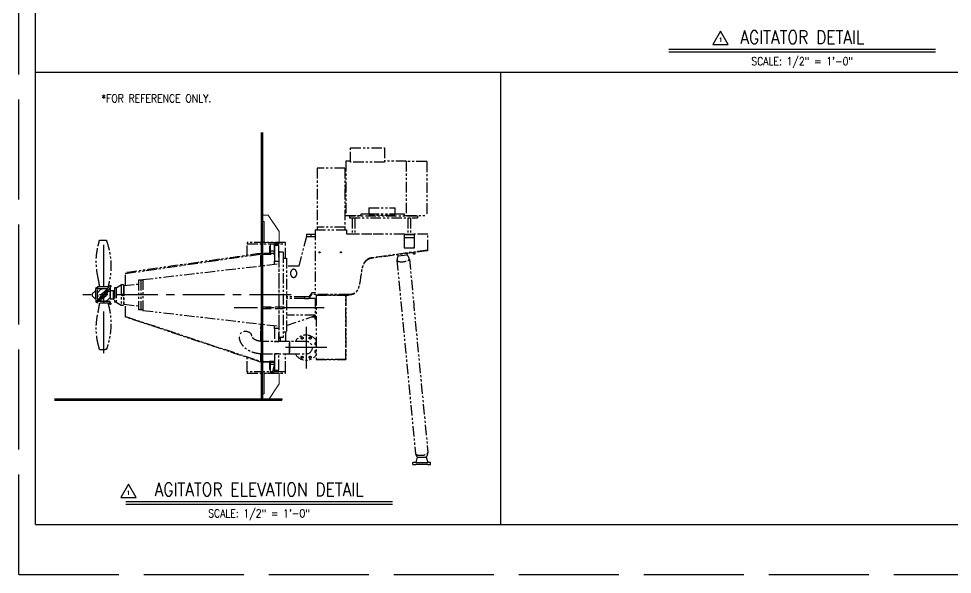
# Model space of a CAD drawing. Extents: x -36 to 1116, y 36 to 900.
# Drawn here: x -36 to 636, y 36 to 436 of the extents above; entities that cross this region are included whole.
import ezdxf
from ezdxf.enums import TextEntityAlignment as Align

# ---------------------------------------------------------------- set-up
doc = ezdxf.new("R2010")
doc.units = 0
doc.header["$LTSCALE"] = 12
doc.header["$MEASUREMENT"] = 0
for name, pattern in [('AM_ISO02W050', [7.5, 6, -1.5]), ('CENTER', [2, 1.25, -0.25, 0.25, -0.25]), ('HIDDEN', [0.375, 0.25, -0.125]), ('PHANTOM2', [1.25, 0.625, -0.125, 0.125, -0.125, 0.125, -0.125])]:
    doc.linetypes.add(name, pattern=pattern)
doc.layers.get('0').update_dxf_attribs({"linetype": 'CONTINUOUS'})
doc.layers.get('Defpoints').update_dxf_attribs({"linetype": 'CONTINUOUS'})
for name, color, linetype, lineweight in [('AM_11', 92, 'PHANTOM2', 25), ('AM_3', 6, 'HIDDEN', 25), ('AM_7', 142, 'CENTER', 25), ('Equipment-AM_0', 7, 'CONTINUOUS', 50)]:
    doc.layers.add(name, color=color, linetype=linetype, lineweight=lineweight)
for name, color, linetype in [('COVER', 3, 'CONTINUOUS'), ('DIM', 1, 'CONTINUOUS'), ('SHELL', 40, 'CONTINUOUS'), ('TEXT', 4, 'CONTINUOUS')]:
    doc.layers.add(name, color=color, linetype=linetype)
doc.styles.add('ROMANS', font='ROMANS.shx', dxfattribs={"width": 0.85, "height": 5.76})

# ---------------------------------------------------------------- blocks, each defined once
blk = doc.blocks.new('A$C03ff7026')
at = {"layer": 'AM_11', "ltscale": 0.5}
h = blk.add_hatch(dxfattribs=at)
h.set_pattern_fill('ANSI31', color=1, scale=30, angle=33, style=0)
h.set_pattern_definition([(78, (-485.1168, -589.127), (-3.668053, 0.77967), [])])
h.paths.add_polyline_path([(-3.94, -46.54), (-3.94, -46.04), (-3.98, -46.04), (-3.98, -45.94), (-3.98, -44.06), (-4.06, -43.98), (-5.43, -43.98), (-5.51, -44.06), (-5.51, -46.54)])
h.paths.add_polyline_path([(-3.94, -0.96), (-3.94, -0.47), (-5.51, -0.47), (-5.51, -2.95), (-5.43, -3.03), (-4.06, -3.03), (-3.98, -2.95), (-3.98, -1.06), (-3.98, -0.96)])
h = blk.add_hatch(dxfattribs=at)
h.set_pattern_fill('ANSI31', color=1, scale=30, angle=18, style=0)
h.set_pattern_definition([(63, (-485.1168, -589.127), (-3.341274, 1.702464), [])])
h.paths.add_polyline_path([(-57.59, -10.93), (-57.56, -11.16), (-8.9, -4.17), (-8.93, -3.94)])
h = blk.add_hatch(dxfattribs=at)
h.set_pattern_fill('ANSI31', color=1, scale=30, angle=123.0002, style=0)
h.set_pattern_definition([(168.00025, (-485.1168, -589.127), (-0.779653, -3.668057), [])])
h.paths.add_polyline_path([(-7.91, -43.07), (-7.91, -42.83), (-8.9, -42.83), (-8.9, -43.07)])
h.paths.add_polyline_path([(-4.02, -43.07), (-4.02, -42.83), (-5.94, -42.83), (-5.94, -43.07)])
h.paths.add_polyline_path([(-4.02, -4.17), (-4.02, -3.94), (-8.9, -3.94), (-8.9, -4.17)])
at = {"layer": 'AM_11', "color": 1, "ltscale": 0.5}
for p, q in [((23.39, 28.9), (23.39, 34.09)), ((23.39, 34.09), (35.63, 34.09)), ((35.63, 34.09), (35.63, 28.9)), ((21.69, 29.29), (21.69, 9.65)), ((23.39, 29.29), (21.69, 29.29)), ((35.63, 28.9), (23.39, 28.9)), ((43.43, 29.29), (35.63, 29.29)), ((43.43, 29.29), (43.43, 9.65)), ((50.79, 29.09), (43.43, 29.09)), ((50.79, 29.09), (50.79, 9.65)), ((21.38, 26.77), (11.38, 26.77)), ((11.38, 26.77), (11.38, 5.51)), ((21.38, 26.77), (21.38, 5.51)), ((21.5, 20.47), (21.38, 20.47)), ((21.5, 20.57), (21.5, 18.01)), ((21.69, 20.57), (21.5, 20.57)), ((21.5, 18.11), (21.38, 18.11)), ((21.69, 18.01), (21.5, 18.01)), ((27.2, 10.35), (29.92, 10.35)), ((27.2, 9.45), (27.2, 10.35)), ((29.92, 12.48), (29.92, 10.35)), ((29.92, 12.48), (39.45, 12.48)), ((29.92, 10.35), (39.45, 10.35)), ((39.45, 10.35), (39.45, 12.48)), ((39.45, 10.35), (42.64, 10.35)), ((42.64, 10.35), (42.64, 9.45)), ((21.69, 9.65), (27.2, 9.65)), ((47.48, 9.45), (23.07, 9.45)), ((23.07, 9.45), (23.07, 8.82)), ((23.07, 8.82), (47.48, 8.82)), ((23.98, 8.82), (23.98, 2.95)), ((24.92, 8.82), (24.92, 2.95)), ((29.92, 9.65), (29.92, 9.45)), ((39.45, 9.65), (29.92, 9.65)), ((39.45, 9.45), (39.45, 9.65)), ((42.64, 9.65), (43.43, 9.65)), ((43.43, 9.65), (50.79, 9.65)), ((44.06, 8.82), (44.06, 2.95)), ((45, 8.82), (45, 2.95)), ((47.48, 9.45), (47.48, 8.82)), ((10.67, 4.53), (22.01, 4.53)), ((10.67, 4.53), (10.67, -18.15)), ((21.38, 5.51), (11.38, 5.51)), ((11.38, 5.51), (11.38, 4.53)), ((21.38, 5.51), (21.38, 4.53)), ((22.01, 2.95), (22.01, 4.53)), ((-66.98, 0.79), (-66.92, 0.79)), ((-66.92, 0.79), (-66.67, 0.79)), ((-66.67, 0.79), (-66.14, 0.79)), ((-66.14, 0.79), (-64.52, 0.79)), ((-64.52, 0.79), (-64.5, 0.79)), ((0, 0), (-13.78, 0)), ((-13.78, 0), (-13.78, -0.47)), ((-3.94, 0), (-3.43, 0)), ((0, -0.47), (0, 0)), ((7.52, 2.17), (4.73, -8.54)), ((7.52, 2.95), (9.09, 2.95)), ((7.52, 2.95), (7.52, 2.17)), ((7.52, 2.17), (9.09, 2.17)), ((9.09, 2.95), (10.67, 2.95)), ((9.09, 2.95), (9.09, 2.17)), ((9.09, 2.17), (10.67, 2.17)), ((22.87, 2.95), (22.01, 2.95)), ((42.76, 2.95), (31.06, 2.95)), ((42.76, 2.95), (46.3, 2.95)), ((42.76, 2.72), (42.76, 2.95)), ((42.76, 1.73), (42.76, 2.72)), ((46.3, 2.72), (42.76, 2.72)), ((42.76, -2.09), (42.76, 1.73)), ((42.76, 1.73), (46.3, 1.73)), ((51.22, 2.95), (46.3, 2.95)), ((46.3, 2.95), (46.3, 2.72)), ((46.3, 2.72), (46.3, 1.73)), ((46.3, 1.73), (46.3, -2.09)), ((51.22, -2.76), (51.22, 2.95)), ((-13.78, -0.47), (0, -0.47)), ((-13.78, -4.89), (-13.78, -0.47)), ((-5.51, -1.34), (-5.63, -1.34)), ((-5.63, -2.52), (-5.63, -1.34)), ((-5.63, -3.07), (-5.63, -2.52)), ((-5.51, -2.52), (-5.63, -2.52)), ((-5.51, -3.07), (-5.63, -3.07)), ((-5.63, -3.27), (-5.63, -3.07)), ((-5.63, -3.94), (-5.63, -3.27)), ((-5.51, -3.27), (-5.63, -3.27)), ((-5.51, -0.47), (-5.51, -2.95)), ((-5.51, -2.95), (-5.43, -3.03)), ((-5.51, -2.95), (-5.51, -3.94)), ((-5.43, -3.03), (-4.06, -3.03)), ((-5.43, -3.94), (-5.43, -3.03)), ((-4.06, -3.03), (-3.98, -2.95)), ((-4.06, -3.03), (-4.06, -3.94)), ((-3.98, -2.95), (-3.98, -0.96)), ((-3.98, -0.96), (-3.94, -0.96)), ((-2.44, -1.06), (-3.98, -1.06)), ((-3.98, -1.06), (-3.98, -3.82)), ((-3.94, -0.96), (-3.94, -0.47)), ((-3.94, -1.06), (-3.94, -0.96)), ((-2.17, -0.47), (-3.74, -0.47)), ((-2.48, -5.31), (-2.48, -3.15)), ((-2.48, -3.15), (-2.44, -3.15)), ((-2.44, -3.15), (-2.44, -1.06)), ((-2.44, -3.15), (-2.44, -5.31)), ((0, -5.63), (0, -0.47)), ((51.22, -2.76), (31.06, -5.51)), ((42.76, -2.06), (46.02, -1.77)), ((46.3, -2.09), (42.76, -2.09)), ((45.08, -1.85), (45.1, -2.09)), ((46.02, -2.09), (46.02, -1.77)), ((50.91, -3), (46.5, -3.6)), ((51.22, -2.95), (50.91, -3)), ((51.22, -2.95), (51.22, -2.76)), ((-57.56, -11.16), (-8.9, -4.17)), ((-4.02, -3.94), (-8.9, -3.94)), ((-8.9, -3.94), (-8.9, -4.17)), ((-8.9, -4.17), (-4.02, -4.17)), ((-8.9, -8.43), (-8.9, -4.17)), ((-8.9, -4.17), (-8.9, -8.43)), ((-3.98, -3.82), (-4.02, -3.82)), ((-4.02, -3.82), (-4.02, -6.79)), ((-4.02, -4.17), (-4.02, -3.94)), ((-2.48, -5.31), (-2.48, -32.48)), ((-2.4, -5.31), (-2.48, -5.31)), ((-2.4, -3.54), (-2.4, -34.25)), ((-0.91, -3.54), (-2.4, -3.54)), ((-0.91, -3.54), (-0.91, -34.25)), ((-0.91, -5.63), (0.28, -5.63)), ((0.28, -5.63), (0.28, -32.17)), ((46.5, -3.6), (31.06, -5.71)), ((40.06, -6.36), (46.77, -76.05)), ((40.54, -4.91), (40.37, -4.44)), ((43.82, -4.61), (40.54, -4.91)), ((43.82, -4.61), (43.93, -3.95)), ((44.55, -5.96), (51.25, -75.64)), ((46.02, -4.21), (46.02, -3.66)), ((46.5, -4.21), (46.02, -4.21)), ((46.5, -3.6), (46.5, -4.21)), ((-51.42, -13.35), (-2.48, -7.68)), ((-4.02, -6.79), (-2.48, -6.79)), ((-4.02, -7.86), (-4.02, -6.79)), ((4.73, -8.54), (0.28, -8.54)), ((-57.56, -15.45), (-57.56, -11.16)), ((-51.42, -13.35), (-51.42, -24.45)), ((1.93, -11.61), (1.93, -10.63)), ((3.9, -10.63), (3.9, -11.61)), ((-68.41, -16.73), (-68.41, -21.06)), ((-67.66, -16.73), (-68.41, -16.73)), ((-67.66, -15.89), (-63.49, -15.89)), ((-67.66, -15.89), (-67.66, -16.59)), ((-67.66, -16.59), (-67.54, -16.59)), ((-66.25, -16.59), (-64.54, -16.59)), ((-63.25, -16.59), (-63.13, -16.59)), ((-63.13, -16.23), (-63.13, -16.59)), ((-61.56, -16.3), (-61.56, -21.5)), ((-60.99, -16.3), (-61.56, -16.3)), ((-60.99, -16.3), (-59.15, -15.24)), ((-60.99, -16.3), (-60.99, -21.5)), ((-59.15, -15.24), (-59.15, -22.56)), ((-59, -15.24), (-59.15, -15.24)), ((-58.29, -15.24), (-58.37, -15.24)), ((-58.29, -15.24), (-58.29, -22.56)), ((-58.21, -15.59), (-58.29, -15.59)), ((-58.21, -15.52), (-52.87, -14.96)), ((-58.21, -15.52), (-58.21, -22.27)), ((-52.87, -13.58), (-52.87, -24.21)), ((-52.09, -13.58), (-52.87, -13.58)), ((-52.09, -13.58), (-52.09, -24.21)), ((-51.42, -13.58), (-52.09, -13.58)), ((-52.09, -13.58), (-52.09, -24.21)), ((-69.55, -18.54), (-68.41, -17.4)), ((-69.55, -18.54), (-69.55, -19.25)), ((-69.55, -19.25), (-68.41, -20.39)), ((-61.99, -17.42), (-63.13, -17.42)), ((-61.99, -17.42), (-61.9, -17.38)), ((-61.99, -17.42), (-61.99, -20.37)), ((-61.9, -17.38), (-61.9, -20.41)), ((-61.56, -17.38), (-61.9, -17.38)), ((6.81, -19.53), (0.28, -19.53)), ((6.81, -20.16), (0.28, -20.16)), ((8.42, -19.53), (6.81, -19.53)), ((6.81, -19.53), (6.81, -20.16)), ((6.81, -20.16), (8.38, -20.16)), ((8.38, -20.16), (9.45, -18.73)), ((10.67, -20.16), (8.38, -20.16)), ((9.45, -18.15), (8.42, -19.53)), ((9.45, -18.73), (9.45, -18.15)), ((10.67, -18.15), (9.45, -18.15)), ((22.87, -18.73), (9.45, -18.73)), ((10.67, -20.16), (10.67, -26.99)), ((22.87, -18.9), (11.06, -18.9)), ((11.06, -19), (11.06, -18.9)), ((11.06, -19), (11.06, -42.15)), ((21.65, -19), (11.06, -19)), ((11.06, -19), (11.06, -42.15)), ((11.1, -19), (11.06, -19)), ((11.1, -18.9), (11.1, -18.98)), ((21.65, -18.98), (11.1, -18.98)), ((11.1, -18.98), (11.1, -19)), ((11.1, -19), (21.61, -19)), ((13.75, -18.98), (13.75, -18.9)), ((13.92, -18.9), (13.92, -18.98)), ((19, -18.9), (19, -18.98)), ((21.61, -19), (21.61, -19.07)), ((21.61, -19), (21.65, -19)), ((22.64, -19.07), (21.61, -19.07)), ((21.65, -18.98), (21.65, -18.9)), ((21.65, -18.98), (21.65, -19)), ((21.65, -18.98), (22.68, -18.98)), ((22.64, -19), (21.65, -19)), ((21.65, -19.07), (21.65, -42.15)), ((21.65, -42.15), (21.65, -19.07)), ((22.64, -19), (22.64, -19.07)), ((22.68, -18.9), (22.68, -18.98)), ((22.68, -18.9), (22.68, -18.98)), ((22.68, -18.98), (22.68, -18.98)), ((-67.92, -21.06), (-68.41, -21.06)), ((-67.66, -21.91), (-67.66, -21.45)), ((-63.13, -21.91), (-67.66, -21.91)), ((-64.54, -21.2), (-66.25, -21.2)), ((-63.13, -21.2), (-63.25, -21.2)), ((-61.99, -20.37), (-63.13, -20.37)), ((-63.13, -21.91), (-63.13, -21.2)), ((-61.99, -20.37), (-61.9, -20.41)), ((-61.56, -20.41), (-61.9, -20.41)), ((-60.99, -21.5), (-61.56, -21.5)), ((-60.99, -21.5), (-59.15, -22.56)), ((-59, -22.56), (-59.15, -22.56)), ((-58.29, -22.56), (-58.37, -22.56)), ((-58.21, -22.2), (-58.29, -22.2)), ((-58.21, -22.27), (-52.87, -22.83)), ((-57.56, -26.63), (-57.56, -22.34)), ((-57.56, -26.63), (-8.9, -42.83)), ((-52.09, -24.21), (-52.87, -24.21)), ((-51.42, -24.21), (-52.09, -24.21)), ((-51.42, -24.45), (-2.48, -30.11)), ((10.67, -26.18), (0.28, -26.18)), ((0.28, -29.88), (10.67, -26.32)), ((9.34, -26.77), (10.67, -26.77)), ((-8.9, -35.61), (-8.9, -29.37)), ((-8.9, -29.37), (-8.9, -35.61)), ((-4.02, -31), (-4.02, -29.93)), ((10.67, -27.56), (10.67, -26.99)), ((11.06, -27.56), (10.67, -27.56)), ((-2.48, -31), (-4.02, -31)), ((-4.02, -31), (-4.02, -35.61)), ((-2.48, -34.65), (-2.48, -32.48)), ((-2.4, -32.48), (-2.48, -32.48)), ((-2.44, -32.48), (-2.44, -34.65)), ((-0.91, -32.17), (0.28, -32.17)), ((0, -32.17), (0, -35.62)), ((-8.43, -35.62), (-8.43, -35.78)), ((1.42, -35.62), (-8.43, -35.62)), ((-8.43, -35.78), (-8.43, -35.62)), ((-8.43, -35.78), (-8.43, -39.97)), ((-8.43, -35.78), (-8.43, -39.97)), ((-4.02, -35.61), (-2.44, -35.61)), ((-4.02, -35.62), (-4.02, -35.61)), ((-2.44, -34.65), (-2.48, -34.65)), ((-2.44, -35.61), (-2.44, -34.65)), ((-2.44, -35.61), (-2.44, -35.62)), ((-0.91, -34.25), (-2.4, -34.25)), ((-1.77, -35.62), (-1.77, -34.25)), ((1.42, -35.78), (1.42, -35.62)), ((1.42, -35.62), (1.42, -35.78)), ((7.4, -35.62), (1.42, -35.62)), ((1.42, -35.78), (1.42, -39.97)), ((1.42, -39.97), (1.42, -35.78)), ((-66.9, -38.58), (-66.98, -38.58)), ((-66.9, -38.58), (-65.86, -38.58)), ((-65.86, -38.58), (-65.63, -38.58)), ((-65.63, -38.58), (-64.87, -38.58)), ((-64.5, -38.58), (-64.87, -38.58)), ((-8.9, -42.83), (-8.9, -40.11)), ((-8.9, -40.11), (-8.9, -42.83)), ((-8.43, -39.97), (-8.43, -40.12)), ((-8.43, -40.12), (-8.43, -39.97)), ((-8.43, -40.12), (1.42, -40.12)), ((-4.02, -40.14), (-4.02, -40.12)), ((-2.44, -40.14), (-4.02, -40.14)), ((-4.02, -40.14), (-4.02, -43.19)), ((-2.44, -40.12), (-2.44, -40.14)), ((-2.44, -45.94), (-2.44, -40.14)), ((0, -46.54), (0, -40.12)), ((1.42, -40.12), (1.42, -39.97)), ((1.42, -39.97), (1.42, -40.12)), ((1.42, -40.12), (7.4, -40.12)), ((-13.78, -46.54), (-13.78, -40.87)), ((-7.91, -42.83), (-8.9, -42.83)), ((-8.9, -42.83), (-8.9, -43.07)), ((-8.9, -43.07), (-7.91, -43.07)), ((-7.91, -43.07), (-7.91, -42.83)), ((-4.02, -42.83), (-5.94, -42.83)), ((-5.94, -42.83), (-5.94, -43.07)), ((-5.94, -43.07), (-4.02, -43.07)), ((-5.63, -43.66), (-5.63, -43.07)), ((-5.51, -43.66), (-5.63, -43.66)), ((-5.63, -44.07), (-5.63, -43.66)), ((-5.51, -43.07), (-5.51, -44.06)), ((-5.43, -43.98), (-5.43, -43.07)), ((-4.06, -43.07), (-4.06, -43.98)), ((-4.02, -43.07), (-4.02, -42.83)), ((-4.02, -43.19), (-3.98, -43.19)), ((-3.98, -43.19), (-3.98, -45.94)), ((21.65, -42.15), (11.06, -42.15)), ((11.06, -42.15), (21.65, -42.15)), ((0, -46.54), (-13.78, -46.54)), ((-13.78, -46.54), (-13.78, -47.01)), ((-13.78, -47.01), (0, -47.01)), ((-5.2, -47.01), (-5.71, -47.01)), ((-5.51, -44.07), (-5.63, -44.07)), ((-5.63, -44.39), (-5.63, -44.07)), ((-5.51, -44.39), (-5.63, -44.39)), ((-5.63, -44.6), (-5.63, -44.39)), ((-5.51, -44.6), (-5.63, -44.6)), ((-5.63, -45.76), (-5.63, -44.6)), ((-5.51, -45.76), (-5.63, -45.76)), ((-5.43, -43.98), (-5.51, -44.06)), ((-5.51, -44.06), (-5.51, -46.54)), ((-5.51, -46.54), (-3.94, -46.54)), ((-4.06, -43.98), (-5.43, -43.98)), ((-3.98, -44.06), (-4.06, -43.98)), ((-3.98, -46.04), (-3.98, -44.06)), ((-3.98, -45.94), (-2.44, -45.94)), ((-3.94, -46.04), (-3.98, -46.04)), ((-3.94, -46.04), (-3.94, -45.94)), ((-3.94, -46.54), (-3.94, -46.04)), ((0, -47.01), (0, -46.54)), ((47.36, -77.25), (46.85, -79.26)), ((47.36, -77.25), (50.66, -77.25)), ((50.66, -77.25), (51.18, -79.26)), ((46.83, -79.26), (45.86, -79.26)), ((45.86, -79.89), (45.86, -79.26)), ((45.86, -79.89), (46.83, -79.89)), ((46.83, -79.26), (48.35, -79.26)), ((48.35, -79.89), (46.83, -79.89)), ((48.35, -79.26), (49.67, -79.26)), ((49.67, -79.89), (48.35, -79.89)), ((49.67, -79.26), (51.19, -79.26)), ((51.19, -79.89), (49.67, -79.89)), ((52.16, -79.26), (51.19, -79.26)), ((51.19, -79.89), (52.16, -79.89)), ((52.16, -79.89), (52.16, -79.26))]:
    blk.add_line(p, q, dxfattribs=at)
for centre, radius in [((-58.68, -18.9), 0.197), ((5.96, -34.4), 0.374), ((8.84, -34.4), 0.374), ((5.96, -41.35), 0.374), ((8.84, -41.35), 0.374)]:
    blk.add_circle(centre, radius, dxfattribs=at)
for centre, radius, start, end in [((42.31, -6.16), 2.17, 144.7171, 185.1998), ((42.31, -6.16), 2.17, 5.1998, 45.6829), ((2.91, -10.63), 0.984, 0, 180), ((2.91, -11.61), 0.984, 180, 0), ((-65.39, -18.9), 3.15, 133.0298, 135.9311), ((-65.39, -18.9), 2.26, 62.0119, 217.9902), ((-65.39, -18.9), 3.15, 44.0689, 46.9702), ((-66.79, -20.29), 0.197, 124.25, 225.876), ((-70.39, -15.01), 6.2, 304.25, 316.8856), ((-70.39, -15.01), 6.59, 304.25, 310.0503), ((-65.39, -18.9), 2.26, 235.9377, 44.2566), ((-70.39, -15.01), 6.59, 310.0503, 332.75), ((-70.39, -15.01), 6.2, 316.8856, 320.1144), ((-70.39, -15.01), 6.2, 320.1144, 332.75), ((-64.7, -17.94), 0.197, 332.75, 152.75), ((-66.79, -20.29), 0.197, 225.876, 304.25), ((-65.39, -18.9), 3.15, 313.0298, 315.9311), ((7.4, -37.87), 4.51, 35.6859, 150.0578), ((7.4, -37.87), 2.25, 270, 90), ((7.4, -37.87), 2.25, 270, 90), ((7.4, -37.87), 2.25, 270, 90), ((10.88, -36.44), 0.374, 59.8641, 300.1359), ((7.4, -37.87), 4.51, 209.9422, 324.3141), ((10.88, -39.31), 0.374, 59.8641, 300.1359), ((49.01, -75.85), 2.17, 191.0979, 220.4829), ((49.01, -75.85), 2.17, 319.5171, 359.3017)]:
    blk.add_arc(centre, radius, start, end, dxfattribs=at)
for centre in [(12.24, -3.55), (19.92, -3.55)]:
    blk.add_ellipse(centre, major_axis=(0.177, 0), ratio=0.91212, dxfattribs=at)
for centre, major_axis, ratio, start_param, end_param in [((12.24, -3.75), (-0.177, 0), 0.91212, 3.784124, 5.640654), ((19.92, -3.75), (-0.177, 0), 0.91212, 3.784124, 5.640654), ((42.31, -6.16), (2.24, 0.2), 0.34202, 2.848258, 6.57652), ((-14.41, -33.64), (-2.25, 0), 0.707107, 3.141593, 6.283185), ((49.01, -75.85), (2.24, 0.2), 0.34202, 3.141593, 6.283185)]:
    blk.add_ellipse(centre, major_axis=major_axis, ratio=ratio, start_param=start_param, end_param=end_param, dxfattribs=at)
for points in [[(-67.28, -0.53), (-67.17, -0.1), (-67.08, 0.34), (-66.98, 0.79)], [(25.71, 2.95), (24.88, 2.95), (23.98, 2.95), (22.87, 2.95)], [(31.06, 2.95), (28.8, 2.95), (27.4, 2.95), (25.71, 2.95)], [(31.06, -5.51), (24.61, -6.4), (29.4, -18.73), (22.87, -18.73)], [(31.06, -5.71), (24.62, -6.59), (29.39, -18.9), (22.87, -18.9)], [(-67.92, -16.73), (-67.97, -16.68), (-68.02, -16.63), (-68.06, -16.58)], [(-67.11, -20.3), (-67.05, -20.25), (-66.98, -20.2), (-66.91, -20.14)], [(-64.93, -19.54), (-65.27, -19.78), (-65.59, -20.01), (-65.89, -20.22)], [(-65.86, -18.26), (-65.79, -18.21), (-65.72, -18.16), (-65.65, -18.11)], [(-66.98, -38.58), (-67.08, -38.14), (-67.17, -37.69), (-67.28, -37.26)]]:
    blk.add_open_spline(points, degree=3, dxfattribs=at)
for points, knots in [([(-64.5, 0.79), (-64.23, 0.01), (-63.98, -0.8), (-63.56, -2.43), (-63.38, -3.24), (-63.11, -4.84), (-63.01, -5.62), (-62.89, -7.13), (-62.86, -7.87), (-62.87, -9.33), (-62.9, -10.05), (-63.02, -11.46), (-63.11, -12.16), (-63.33, -13.56), (-63.48, -14.25), (-63.72, -15.25), (-63.8, -15.57), (-63.89, -15.89)], [0, 0, 0, 0, 6.979555, 6.979555, 13.589523, 13.589523, 19.605925, 19.605925, 25.238521, 25.238521, 30.698867, 30.698867, 36.177533, 36.177533, 41.846552, 41.846552, 44.568185, 44.568185, 44.568185, 44.568185]), ([(-67.35, -13.25), (-67.58, -12.27), (-67.76, -11.29), (-68.03, -9.3), (-68.11, -8.3), (-68.16, -6.37), (-68.12, -5.43), (-67.95, -3.73), (-67.83, -2.95), (-67.61, -1.91), (-67.55, -1.63), (-67.42, -1.07), (-67.34, -0.79), (-67.28, -0.53)], [0, 0, 0, 0, 7.653732, 7.653732, 15.300348, 15.300348, 22.393792, 22.393792, 28.40915, 28.40915, 30.624819, 30.624819, 32.850872, 32.850872, 32.850872, 32.850872]), ([(-8.93, -3.94), (-16.46, -5.02), (-23.99, -6.1), (-40.21, -8.43), (-48.9, -9.68), (-57.59, -10.93)], [-124.905318, -124.905318, -124.905318, -124.905318, -66.955868, -66.955868, -0.037297, -0.037297, -0.037297, -0.037297]), ([(-8.9, -4.17), (-8.9, -4.13), (-8.91, -4.1), (-8.92, -4.02), (-8.93, -3.98), (-8.93, -3.94)], [-0.6, -0.6, -0.6, -0.6, -0.3, -0.3, 0, 0, 0, 0]), ([(-66.89, -15.89), (-67.01, -15.25), (-67.11, -14.61), (-67.24, -13.84), (-67.26, -13.72), (-67.3, -13.49), (-67.32, -13.4), (-67.34, -13.28), (-67.35, -13.27), (-67.35, -13.24), (-67.35, -13.23), (-67.36, -13.22), (-67.36, -13.22), (-67.36, -13.22), (-67.36, -13.22), (-67.36, -13.21)], [0, 0, 0, 0, 5.000867, 5.000867, 6.021701, 6.021701, 6.787566, 6.787566, 6.931145, 6.931145, 6.993671, 6.993671, 7.02494, 7.02494, 7.030177, 7.030177, 7.030177, 7.030177]), ([(-57.6, -15.46), (-57.6, -14.79), (-57.6, -14.17), (-57.6, -13.62), (-57.6, -12.92), (-57.6, -12.33), (-57.6, -11.88), (-57.59, -11.44), (-57.59, -11.14), (-57.59, -11.01), (-57.59, -10.95), (-57.59, -10.93), (-57.59, -10.93)], [3.587971, 3.587971, 3.587971, 3.587971, 3.864937, 3.864937, 3.864937, 4.218341, 4.218341, 4.218341, 4.571649, 4.571649, 4.571649, 4.712389, 4.712389, 4.712389, 4.712389]), ([(-57.59, -10.93), (-57.59, -10.97), (-57.58, -11.01), (-57.57, -11.08), (-57.56, -11.12), (-57.56, -11.16)], [-0.6, -0.6, -0.6, -0.6, -0.3, -0.3, 0, 0, 0, 0]), ([(-68.06, -16.58), (-68.07, -16.57), (-68.08, -16.56), (-68.09, -16.54), (-68.1, -16.53), (-68.11, -16.51), (-68.12, -16.51), (-68.12, -16.49), (-68.12, -16.49), (-68.13, -16.48), (-68.13, -16.47), (-68.13, -16.47), (-68.13, -16.47), (-68.13, -16.46), (-68.13, -16.46), (-68.13, -16.45), (-68.13, -16.45), (-68.14, -16.45), (-68.14, -16.45), (-68.14, -16.44), (-68.14, -16.43), (-68.14, -16.42), (-68.14, -16.41), (-68.14, -16.38), (-68.14, -16.36), (-68.13, -16.32), (-68.13, -16.3), (-68.11, -16.27), (-68.09, -16.24), (-68.06, -16.22), (-68.06, -16.21), (-68.04, -16.21), (-68.04, -16.21), (-68.04, -16.2), (-68.04, -16.2), (-68.03, -16.2), (-68.03, -16.2), (-68.02, -16.2), (-68.02, -16.2), (-68.02, -16.2), (-68.01, -16.2), (-68, -16.19), (-68, -16.19), (-67.98, -16.19), (-67.97, -16.19), (-67.95, -16.19), (-67.94, -16.2), (-67.92, -16.2), (-67.9, -16.21), (-67.84, -16.24), (-67.79, -16.27), (-67.7, -16.32), (-67.68, -16.33), (-67.66, -16.35)], [0, 0, 0, 0, 0.737578, 0.737578, 1.29119, 1.29119, 1.485795, 1.485795, 1.579648, 1.579648, 1.616724, 1.616724, 1.635225, 1.635225, 1.653768, 1.653768, 1.672344, 1.672344, 1.690911, 1.690911, 1.728403, 1.728403, 1.803313, 1.803313, 2.103496, 2.103496, 2.41165, 2.41165, 2.804965, 2.804965, 2.891471, 2.891471, 2.90998, 2.90998, 2.928549, 2.928549, 2.947177, 2.947177, 2.965788, 2.965788, 3.003386, 3.003386, 3.078225, 3.078225, 3.377259, 3.377259, 3.750925, 3.750925, 4.871392, 4.871392, 8.233437, 8.233437, 9.167797, 9.167797, 9.167797, 9.167797]), ([(-67.66, -20.79), (-67.66, -20.79), (-67.66, -20.79), (-67.66, -20.73), (-67.66, -20.66), (-67.66, -20.5), (-67.66, -20.42), (-67.66, -20.28), (-67.66, -20.22), (-67.66, -20.09), (-67.66, -20.02), (-67.66, -19.88), (-67.66, -19.79), (-67.66, -19.62), (-67.66, -19.53), (-67.66, -19.25), (-67.66, -19.07), (-67.66, -18.73), (-67.66, -18.54), (-67.66, -18.27), (-67.66, -18.18), (-67.66, -18), (-67.66, -17.92), (-67.66, -17.77), (-67.66, -17.71), (-67.66, -17.58), (-67.66, -17.51), (-67.66, -17.37), (-67.66, -17.29), (-67.66, -17.14), (-67.66, -17.07), (-67.66, -16.96), (-67.66, -16.91), (-67.66, -16.84), (-67.66, -16.8), (-67.66, -16.76), (-67.66, -16.74), (-67.66, -16.71), (-67.66, -16.71), (-67.66, -16.71)], [9.391275, 9.391275, 9.391275, 9.391275, 9.392266, 9.392266, 10.10656, 10.10656, 10.820854, 10.820854, 11.328191, 11.328191, 11.835529, 11.835529, 12.481203, 12.481203, 13.126878, 13.126878, 14.418226, 14.418226, 15.709575, 15.709575, 16.355249, 16.355249, 17.000924, 17.000924, 17.508261, 17.508261, 18.015599, 18.015599, 18.729893, 18.729893, 19.444187, 19.444187, 20.013643, 20.013643, 20.5831, 20.5831, 21.105219, 21.105219, 21.627339, 21.627339, 21.627339, 21.627339]), ([(-67.54, -16.59), (-67.54, -16.59), (-67.53, -16.59), (-67.51, -16.59), (-67.5, -16.59), (-67.45, -16.59), (-67.42, -16.59), (-67.34, -16.59), (-67.3, -16.59), (-67.19, -16.59), (-67.12, -16.59), (-66.97, -16.59), (-66.89, -16.59), (-66.76, -16.59), (-66.69, -16.59), (-66.56, -16.59), (-66.5, -16.59), (-66.38, -16.59), (-66.31, -16.59), (-66.25, -16.59)], [7.257883, 7.257883, 7.257883, 7.257883, 7.587654, 7.587654, 8.097374, 8.097374, 8.654405, 8.654405, 9.211436, 9.211436, 9.912587, 9.912587, 10.613739, 10.613739, 11.113158, 11.113158, 11.612577, 11.612577, 12.103284, 12.103284, 12.103284, 12.103284]), ([(-65.65, -18.11), (-65.63, -18.1), (-65.61, -18.08), (-65.54, -18.03), (-65.48, -17.98), (-65.25, -17.8), (-65.08, -17.64), (-64.54, -17.13), (-64.17, -16.74), (-63.83, -16.33), (-63.77, -16.26), (-63.71, -16.19)], [0, 0, 0, 0, 0.449507, 0.449507, 1.797254, 1.797254, 5.841303, 5.841303, 14.80828, 14.80828, 17.264303, 17.264303, 17.264303, 17.264303]), ([(-64.86, -17.82), (-64.59, -17.43), (-64.34, -17.07), (-63.91, -16.47), (-63.74, -16.22), (-63.47, -15.85), (-63.37, -15.72), (-63.26, -15.59), (-63.24, -15.57), (-63.2, -15.53), (-63.19, -15.52), (-63.16, -15.51), (-63.15, -15.5), (-63.11, -15.49), (-63.08, -15.48), (-63.04, -15.48), (-63.02, -15.49), (-62.97, -15.5), (-62.94, -15.52), (-62.9, -15.57), (-62.88, -15.59), (-62.87, -15.64), (-62.87, -15.66), (-62.86, -15.7), (-62.87, -15.71), (-62.87, -15.74), (-62.88, -15.75), (-62.89, -15.8), (-62.91, -15.83), (-62.97, -15.96), (-63.05, -16.09), (-63.15, -16.27)], [0, 0, 0, 0, 6.995978, 6.995978, 13.62516, 13.62516, 19.677384, 19.677384, 22.584203, 22.584203, 23.212089, 23.212089, 23.684226, 23.684226, 24.084161, 24.084161, 24.272384, 24.272384, 24.626608, 24.626608, 24.980767, 24.980767, 25.333398, 25.333398, 25.749267, 25.749267, 26.59786, 26.59786, 29.139566, 29.139566, 34.936509, 34.936509, 34.936509, 34.936509]), ([(-64.54, -16.59), (-64.47, -16.59), (-64.41, -16.59), (-64.29, -16.59), (-64.22, -16.59), (-64.12, -16.59), (-64.09, -16.59), (-64.06, -16.59)], [16.208453, 16.208453, 16.208453, 16.208453, 16.69916, 16.69916, 17.198579, 17.198579, 17.46275, 17.46275, 17.46275, 17.46275]), ([(-63.15, -16.27), (-63.24, -16.41), (-63.38, -16.65), (-63.68, -17.15), (-63.81, -17.38), (-64.01, -17.75), (-64.08, -17.9), (-64.14, -18.03)], [0, 0, 0, 0, 4.730935, 4.730935, 8.359402, 8.359402, 10.638255, 10.638255, 10.638255, 10.638255]), ([(-63.35, -16.59), (-63.33, -16.59), (-63.32, -16.59), (-63.29, -16.59), (-63.27, -16.59), (-63.25, -16.59), (-63.25, -16.59), (-63.25, -16.59)], [19.985527, 19.985527, 19.985527, 19.985527, 20.214362, 20.214362, 20.724082, 20.724082, 21.053853, 21.053853, 21.053853, 21.053853]), ([(-63.13, -16.71), (-63.13, -16.71), (-63.13, -16.71), (-63.13, -16.74), (-63.13, -16.76), (-63.13, -16.8), (-63.13, -16.84), (-63.13, -16.91), (-63.13, -16.96), (-63.13, -17.07), (-63.13, -17.14), (-63.13, -17.29), (-63.13, -17.37), (-63.13, -17.51), (-63.13, -17.58), (-63.13, -17.71), (-63.13, -17.77), (-63.13, -17.92), (-63.13, -18), (-63.13, -18.18), (-63.13, -18.27), (-63.13, -18.54), (-63.13, -18.73), (-63.13, -19.07), (-63.13, -19.25), (-63.13, -19.53), (-63.13, -19.62), (-63.13, -19.79), (-63.13, -19.88), (-63.13, -20.02), (-63.13, -20.09), (-63.13, -20.22), (-63.13, -20.28), (-63.13, -20.42), (-63.13, -20.5), (-63.13, -20.66), (-63.13, -20.73), (-63.13, -20.83), (-63.13, -20.88), (-63.13, -20.96), (-63.13, -20.99), (-63.13, -21.04), (-63.13, -21.06), (-63.13, -21.08), (-63.13, -21.09), (-63.13, -21.09)], [7.209113, 7.209113, 7.209113, 7.209113, 7.731233, 7.731233, 8.253353, 8.253353, 8.822809, 8.822809, 9.392266, 9.392266, 10.10656, 10.10656, 10.820854, 10.820854, 11.328191, 11.328191, 11.835529, 11.835529, 12.481203, 12.481203, 13.126878, 13.126878, 14.418226, 14.418226, 15.709575, 15.709575, 16.355249, 16.355249, 17.000924, 17.000924, 17.508261, 17.508261, 18.015599, 18.015599, 18.729893, 18.729893, 19.444187, 19.444187, 20.013643, 20.013643, 20.5831, 20.5831, 21.105219, 21.105219, 21.627339, 21.627339, 21.627339, 21.627339]), ([(-58.37, -15.24), (-58.37, -15.24), (-58.37, -15.24), (-58.41, -15.24), (-58.43, -15.24), (-58.49, -15.24), (-58.52, -15.25), (-58.6, -15.25), (-58.64, -15.25), (-58.72, -15.25), (-58.76, -15.25), (-58.84, -15.25), (-58.88, -15.24), (-58.93, -15.24), (-58.96, -15.24), (-58.99, -15.24), (-59, -15.24), (-59, -15.24)], [1.206037, 1.206037, 1.206037, 1.206037, 1.507546, 1.507546, 1.809055, 1.809055, 2.110565, 2.110565, 2.412074, 2.412074, 2.713584, 2.713584, 3.015093, 3.015093, 3.316602, 3.316602, 3.618111, 3.618111, 3.618111, 3.618111]), ([(-67.5, -20.63), (-67.4, -20.53), (-67.17, -20.29), (-66.85, -19.92), (-66.74, -19.78), (-66.56, -19.53), (-66.5, -19.43), (-66.46, -19.37), (-66.46, -19.36), (-66.46, -19.35)], [0, 0, 0, 0, 10.042656, 10.042656, 16.647032, 16.647032, 25.331588, 25.331588, 26.745122, 26.745122, 26.745122, 26.745122]), ([(-66.46, -19.35), (-66.39, -19.2), (-66.33, -19.05), (-66.27, -18.93), (-66.19, -18.75), (-66.13, -18.62), (-66.11, -18.58)], [0.5349784, 0.5349784, 0.5349784, 0.5349784, 0.7267187, 0.7267187, 0.7267187, 1, 1, 1, 1]), ([(-66.11, -18.58), (-66.08, -18.5), (-66.04, -18.43), (-65.98, -18.37), (-65.94, -18.33), (-65.9, -18.29), (-65.86, -18.26)], [0, 0, 0, 0, 0.5061072, 0.5061072, 0.5061072, 0.8602727, 0.8602727, 0.8602727, 0.8602727]), ([(-64.67, -19.22), (-64.71, -19.29), (-64.75, -19.36), (-64.81, -19.42), (-64.84, -19.46), (-64.89, -19.5), (-64.93, -19.54)], [0, 0, 0, 0, 0.5061072, 0.5061072, 0.5061072, 0.8672445, 0.8672445, 0.8672445, 0.8672445]), ([(-63.85, -17.11), (-63.85, -17.11), (-63.86, -17.12), (-63.9, -17.17), (-63.95, -17.24), (-64.08, -17.43), (-64.18, -17.58), (-64.43, -17.94), (-64.59, -18.19), (-64.78, -18.49), (-64.81, -18.53), (-64.84, -18.58)], [14.726358, 14.726358, 14.726358, 14.726358, 15.953512, 15.953512, 18.610397, 18.610397, 22.145019, 22.145019, 26.877729, 26.877729, 27.74245, 27.74245, 27.74245, 27.74245]), ([(-64.14, -18.03), (-64.17, -18.1), (-64.21, -18.17), (-64.24, -18.24), (-64.29, -18.35), (-64.34, -18.46), (-64.38, -18.57), (-64.46, -18.73), (-64.52, -18.88), (-64.57, -18.99), (-64.62, -19.11), (-64.66, -19.19), (-64.67, -19.22)], [0.3542157, 0.3542157, 0.3542157, 0.3542157, 0.446679, 0.446679, 0.446679, 0.5884091, 0.5884091, 0.5884091, 0.7967182, 0.7967182, 0.7967182, 1, 1, 1, 1]), ([(-59, -18.9), (-59, -18.86), (-58.99, -18.82), (-58.96, -18.74), (-58.93, -18.7), (-58.88, -18.65), (-58.84, -18.62), (-58.76, -18.59), (-58.72, -18.58), (-58.68, -18.58), (-58.64, -18.58), (-58.6, -18.59), (-58.52, -18.62), (-58.49, -18.65), (-58.43, -18.7), (-58.41, -18.74), (-58.37, -18.82), (-58.37, -18.86), (-58.37, -18.9)], [3.618111, 3.618111, 3.618111, 3.618111, 3.91962, 3.91962, 4.221129, 4.221129, 4.522639, 4.522639, 4.824148, 4.824148, 4.824148, 5.125658, 5.125658, 5.427168, 5.427168, 5.728677, 5.728677, 6.030186, 6.030186, 6.030186, 6.030186]), ([(-58.37, -18.9), (-58.37, -18.94), (-58.37, -18.98), (-58.41, -19.06), (-58.43, -19.09), (-58.49, -19.15), (-58.52, -19.17), (-58.6, -19.2), (-58.64, -19.21), (-58.72, -19.21), (-58.76, -19.2), (-58.84, -19.17), (-58.88, -19.15), (-58.93, -19.09), (-58.96, -19.06), (-58.99, -18.98), (-59, -18.94), (-59, -18.9)], [1.206037, 1.206037, 1.206037, 1.206037, 1.507546, 1.507546, 1.809055, 1.809055, 2.110565, 2.110565, 2.412074, 2.412074, 2.713584, 2.713584, 3.015093, 3.015093, 3.316602, 3.316602, 3.618111, 3.618111, 3.618111, 3.618111]), ([(-58.81, -18.9), (-58.81, -18.88), (-58.81, -18.86), (-58.8, -18.83), (-58.79, -18.82), (-58.76, -18.79), (-58.75, -18.78), (-58.72, -18.77), (-58.7, -18.77), (-58.66, -18.77), (-58.65, -18.77), (-58.61, -18.78), (-58.6, -18.79), (-58.58, -18.82), (-58.57, -18.83), (-58.55, -18.86), (-58.55, -18.88), (-58.55, -18.9)], [0.500823, 0.500823, 0.500823, 0.500823, 0.626029, 0.626029, 0.751235, 0.751235, 0.876441, 0.876441, 1.001647, 1.001647, 1.126853, 1.126853, 1.252058, 1.252058, 1.377264, 1.377264, 1.50247, 1.50247, 1.50247, 1.50247]), ([(-58.55, -18.9), (-58.55, -18.91), (-58.55, -18.93), (-58.57, -18.96), (-58.58, -18.98), (-58.6, -19), (-58.61, -19.01), (-58.65, -19.03), (-58.66, -19.03), (-58.68, -19.03), (-58.7, -19.03), (-58.72, -19.03), (-58.75, -19.01), (-58.76, -19), (-58.79, -18.98), (-58.8, -18.96), (-58.81, -18.93), (-58.81, -18.91), (-58.81, -18.9)], [1.50247, 1.50247, 1.50247, 1.50247, 1.627676, 1.627676, 1.752882, 1.752882, 1.878088, 1.878088, 2.003293, 2.003293, 2.003293, 2.128499, 2.128499, 2.253705, 2.253705, 2.378911, 2.378911, 2.504117, 2.504117, 2.504117, 2.504117]), ([(-65.89, -20.22), (-66.25, -20.48), (-66.58, -20.71), (-67.12, -21.09), (-67.34, -21.25), (-67.68, -21.46), (-67.79, -21.53), (-67.89, -21.58), (-67.91, -21.59), (-67.94, -21.6), (-67.95, -21.61), (-67.99, -21.6), (-68, -21.6), (-68.01, -21.6), (-68.01, -21.6), (-68.01, -21.6), (-68.02, -21.6), (-68.02, -21.6), (-68.02, -21.6), (-68.03, -21.59), (-68.03, -21.59), (-68.04, -21.59), (-68.04, -21.59), (-68.05, -21.59), (-68.05, -21.58), (-68.07, -21.57), (-68.08, -21.56), (-68.1, -21.54), (-68.11, -21.52), (-68.13, -21.48), (-68.13, -21.47), (-68.14, -21.44), (-68.14, -21.43), (-68.14, -21.4), (-68.14, -21.39), (-68.14, -21.38), (-68.14, -21.37), (-68.14, -21.37), (-68.14, -21.36), (-68.14, -21.35), (-68.14, -21.35), (-68.14, -21.35), (-68.13, -21.34), (-68.13, -21.34), (-68.13, -21.33), (-68.13, -21.33), (-68.13, -21.32), (-68.13, -21.31), (-68.12, -21.31), (-68.11, -21.29), (-68.11, -21.28), (-68.1, -21.26), (-68.09, -21.25), (-68.08, -21.23), (-68.07, -21.23), (-68.06, -21.22)], [0, 0, 0, 0, 6.62983, 6.62983, 12.890647, 12.890647, 18.667669, 18.667669, 20.086662, 20.086662, 20.807368, 20.807368, 20.892723, 20.892723, 20.934309, 20.934309, 20.95508, 20.95508, 20.975949, 20.975949, 20.996899, 20.996899, 21.017788, 21.017788, 21.059879, 21.059879, 21.230528, 21.230528, 21.563369, 21.563369, 21.831802, 21.831802, 22.027969, 22.027969, 22.143449, 22.143449, 22.184916, 22.184916, 22.226672, 22.226672, 22.247483, 22.247483, 22.268352, 22.268352, 22.289205, 22.289205, 22.331328, 22.331328, 22.415249, 22.415249, 22.750702, 22.750702, 23.165218, 23.165218, 23.92621, 23.92621, 23.92621, 23.92621]), ([(-68.06, -21.22), (-67.96, -21.1), (-67.84, -20.97), (-67.69, -20.82), (-67.66, -20.79), (-67.61, -20.75), (-67.61, -20.74), (-67.6, -20.73), (-67.6, -20.73), (-67.59, -20.72), (-67.59, -20.72), (-67.58, -20.72), (-67.58, -20.71), (-67.58, -20.71), (-67.58, -20.71), (-67.57, -20.7), (-67.57, -20.7), (-67.56, -20.7), (-67.56, -20.69), (-67.55, -20.68), (-67.55, -20.68), (-67.54, -20.67), (-67.54, -20.67), (-67.52, -20.66), (-67.52, -20.65), (-67.51, -20.64), (-67.5, -20.63), (-67.5, -20.63)], [0, 0, 0, 0, 2.754026, 2.754026, 3.365867, 3.365867, 3.440775, 3.440775, 3.475243, 3.475243, 3.509883, 3.509883, 3.527141, 3.527141, 3.544423, 3.544423, 3.579562, 3.579562, 3.614272, 3.614272, 3.755656, 3.755656, 3.893403, 3.893403, 4.306667, 4.306667, 4.926361, 4.926361, 4.926361, 4.926361]), ([(-66.38, -20.25), (-66.63, -20.43), (-66.86, -20.63), (-67.18, -20.89), (-67.29, -20.98), (-67.39, -21.06), (-67.41, -21.08), (-67.41, -21.08)], [0, 0, 0, 0, 5.002777, 5.002777, 8.171649, 8.171649, 9.875996, 9.875996, 9.875996, 9.875996]), ([(-67.36, -24.59), (-67.36, -24.59), (-67.36, -24.59), (-67.36, -24.59), (-67.36, -24.59), (-67.36, -24.59), (-67.36, -24.59), (-67.36, -24.58), (-67.36, -24.58), (-67.36, -24.57), (-67.36, -24.57), (-67.35, -24.54), (-67.35, -24.53), (-67.33, -24.46), (-67.32, -24.4), (-67.28, -24.18), (-67.25, -24.02), (-67.14, -23.35), (-67.06, -22.85), (-66.95, -22.2), (-66.92, -22.06), (-66.89, -21.91)], [0.111584, 0.111584, 0.111584, 0.111584, 0.113506, 0.113506, 0.117855, 0.117855, 0.135517, 0.135517, 0.152664, 0.152664, 0.204132, 0.204132, 0.349883, 0.349883, 0.786887, 0.786887, 2.097613, 2.097613, 6.029206, 6.029206, 7.178564, 7.178564, 7.178564, 7.178564]), ([(-66.25, -21.2), (-66.31, -21.2), (-66.38, -21.2), (-66.5, -21.2), (-66.56, -21.2), (-66.69, -21.2), (-66.76, -21.2), (-66.89, -21.2), (-66.97, -21.2), (-67.12, -21.2), (-67.19, -21.2), (-67.26, -21.2), (-67.27, -21.2), (-67.28, -21.2)], [16.208453, 16.208453, 16.208453, 16.208453, 16.69916, 16.69916, 17.198579, 17.198579, 17.697998, 17.697998, 18.399149, 18.399149, 19.100301, 19.100301, 19.213971, 19.213971, 19.213971, 19.213971]), ([(-63.25, -21.2), (-63.25, -21.2), (-63.25, -21.2), (-63.27, -21.2), (-63.29, -21.2), (-63.34, -21.2), (-63.37, -21.2), (-63.45, -21.2), (-63.49, -21.2), (-63.59, -21.2), (-63.66, -21.2), (-63.81, -21.2), (-63.9, -21.2), (-64.03, -21.2), (-64.09, -21.2), (-64.22, -21.2), (-64.29, -21.2), (-64.41, -21.2), (-64.47, -21.2), (-64.54, -21.2)], [7.257883, 7.257883, 7.257883, 7.257883, 7.587654, 7.587654, 8.097374, 8.097374, 8.654405, 8.654405, 9.211436, 9.211436, 9.912587, 9.912587, 10.613739, 10.613739, 11.113158, 11.113158, 11.612577, 11.612577, 12.103284, 12.103284, 12.103284, 12.103284]), ([(-63.89, -21.91), (-63.68, -22.66), (-63.5, -23.44), (-63.2, -25.01), (-63.08, -25.8), (-62.92, -27.33), (-62.88, -28.09), (-62.86, -29.56), (-62.87, -30.29), (-62.97, -31.72), (-63.04, -32.43), (-63.25, -33.83), (-63.38, -34.53), (-63.69, -35.93), (-63.88, -36.63), (-64.22, -37.74), (-64.36, -38.17), (-64.5, -38.58)], [0, 0, 0, 0, 6.500421, 6.500421, 12.705482, 12.705482, 18.459999, 18.459999, 23.963683, 23.963683, 29.413797, 29.413797, 34.989241, 34.989241, 40.854187, 40.854187, 44.569308, 44.569308, 44.569308, 44.569308]), ([(-63.13, -21.56), (-63.04, -21.72), (-62.97, -21.84), (-62.9, -21.97), (-62.89, -22), (-62.87, -22.05), (-62.87, -22.07), (-62.86, -22.09), (-62.86, -22.11), (-62.87, -22.15), (-62.87, -22.17), (-62.9, -22.23), (-62.92, -22.25), (-62.97, -22.29), (-63, -22.3), (-63.05, -22.31), (-63.07, -22.31), (-63.11, -22.31), (-63.13, -22.3), (-63.16, -22.29), (-63.17, -22.28), (-63.2, -22.26), (-63.21, -22.25), (-63.25, -22.21), (-63.28, -22.18), (-63.37, -22.08), (-63.42, -22), (-63.49, -21.91)], [0.404539, 0.404539, 0.404539, 0.404539, 5.785347, 5.785347, 8.671714, 8.671714, 9.257734, 9.257734, 9.698493, 9.698493, 10.055867, 10.055867, 10.428098, 10.428098, 10.728524, 10.728524, 11.0358, 11.0358, 11.365764, 11.365764, 11.833515, 11.833515, 12.836562, 12.836562, 15.842159, 15.842159, 19.602933, 19.602933, 19.602933, 19.602933]), ([(-59, -22.56), (-59, -22.56), (-58.99, -22.56), (-58.96, -22.56), (-58.93, -22.55), (-58.88, -22.55), (-58.84, -22.55), (-58.76, -22.55), (-58.72, -22.55), (-58.68, -22.55), (-58.64, -22.55), (-58.6, -22.55), (-58.52, -22.55), (-58.49, -22.55), (-58.43, -22.55), (-58.41, -22.56), (-58.37, -22.56), (-58.37, -22.56), (-58.37, -22.56)], [3.618111, 3.618111, 3.618111, 3.618111, 3.91962, 3.91962, 4.221129, 4.221129, 4.522639, 4.522639, 4.824148, 4.824148, 4.824148, 5.125658, 5.125658, 5.427168, 5.427168, 5.728677, 5.728677, 6.030186, 6.030186, 6.030186, 6.030186]), ([(-57.63, -26.86), (-57.63, -26.86), (-57.63, -26.77), (-57.63, -26.61), (-57.63, -26.38), (-57.63, -25.98), (-57.63, -25.45), (-57.63, -24.92), (-57.63, -24.25), (-57.63, -23.48), (-57.62, -23.12), (-57.62, -22.73), (-57.62, -22.34)], [1.571044, 1.571044, 1.571044, 1.571044, 1.821152, 1.821152, 1.821152, 2.175146, 2.175146, 2.175146, 2.528546, 2.528546, 2.528546, 2.695221, 2.695221, 2.695221, 2.695221]), ([(-67.28, -37.26), (-67.29, -37.23), (-67.29, -37.2), (-67.32, -37.09), (-67.34, -37), (-67.43, -36.65), (-67.5, -36.39), (-67.71, -35.48), (-67.83, -34.83), (-68.03, -33.44), (-68.09, -32.7), (-68.15, -31.19), (-68.15, -30.43), (-68.06, -28.85), (-67.97, -28.02), (-67.73, -26.31), (-67.56, -25.44), (-67.36, -24.58)], [0, 0, 0, 0, 0.258954, 0.258954, 0.967067, 0.967067, 3.091197, 3.091197, 8.168401, 8.168401, 13.861536, 13.861536, 19.634196, 19.634196, 25.990864, 25.990864, 32.776571, 32.776571, 32.776571, 32.776571]), ([(-57.63, -26.86), (-57.62, -26.82), (-57.61, -26.78), (-57.58, -26.71), (-57.57, -26.67), (-57.56, -26.63)], [-0.6, -0.6, -0.6, -0.6, -0.3, -0.3, 0, 0, 0, 0]), ([(-8.97, -43.06), (-17.31, -40.28), (-25.65, -37.51), (-41.87, -32.11), (-49.75, -29.48), (-57.63, -26.86)], [-133.911736, -133.911736, -133.911736, -133.911736, -66.955868, -66.955868, -3.641699, -3.641699, -3.641699, -3.641699]), ([(-8.43, -40.12), (-9.22, -40.12), (-10.01, -40.04), (-11.54, -39.68), (-12.28, -39.42), (-13.66, -38.71), (-14.29, -38.27), (-15.38, -37.21), (-15.84, -36.59), (-16.45, -35.26), (-16.62, -34.58), (-16.66, -33.8), (-16.66, -33.72), (-16.66, -33.64)], [4.712389, 4.712389, 4.712389, 4.712389, 5.026548, 5.026548, 5.340708, 5.340708, 5.654867, 5.654867, 5.969026, 5.969026, 6.250312, 6.250312, 6.283185, 6.283185, 6.283185, 6.283185]), ([(-8.43, -35.62), (-8.82, -35.62), (-9.21, -35.59), (-9.95, -35.44), (-10.3, -35.34), (-10.91, -35.08), (-11.17, -34.93), (-11.6, -34.62), (-11.76, -34.46), (-12.01, -34.15), (-12.08, -34.01), (-12.15, -33.8), (-12.16, -33.72), (-12.16, -33.64)], [4.712389, 4.712389, 4.712389, 4.712389, 4.9802, 4.9802, 5.24617, 5.24617, 5.508275, 5.508275, 5.771605, 5.771605, 6.064354, 6.064354, 6.283185, 6.283185, 6.283185, 6.283185]), ([(-8.9, -42.83), (-8.91, -42.87), (-8.92, -42.91), (-8.95, -42.98), (-8.96, -43.02), (-8.97, -43.06)], [-0.6, -0.6, -0.6, -0.6, -0.3, -0.3, 0, 0, 0, 0]), ([(-7.91, -42.83), (-7.91, -42.83), (-7.91, -42.83), (-7.88, -42.83), (-7.86, -42.83), (-7.81, -42.83), (-7.78, -42.83), (-7.71, -42.83), (-7.67, -42.82), (-7.58, -42.82), (-7.53, -42.82), (-7.42, -42.82), (-7.37, -42.81), (-7.25, -42.81), (-7.18, -42.81), (-7.05, -42.81), (-6.99, -42.81), (-6.87, -42.81), (-6.8, -42.81), (-6.68, -42.81), (-6.61, -42.81), (-6.49, -42.81), (-6.43, -42.82), (-6.33, -42.82), (-6.28, -42.82), (-6.19, -42.82), (-6.15, -42.83), (-6.08, -42.83), (-6.04, -42.83), (-5.99, -42.83), (-5.98, -42.83), (-5.95, -42.83), (-5.94, -42.83), (-5.94, -42.83)], [3.767566, 3.767566, 3.767566, 3.767566, 4.238511, 4.238511, 4.709457, 4.709457, 5.180403, 5.180403, 5.651348, 5.651348, 6.122294, 6.122294, 6.59324, 6.59324, 7.064186, 7.064186, 7.535131, 7.535131, 8.006077, 8.006077, 8.477023, 8.477023, 8.947969, 8.947969, 9.418914, 9.418914, 9.88986, 9.88986, 10.360806, 10.360806, 10.831751, 10.831751, 11.302697, 11.302697, 11.302697, 11.302697]), ([(-5.94, -43.07), (-5.94, -43.07), (-5.95, -43.07), (-5.98, -43.07), (-5.99, -43.07), (-6.04, -43.07), (-6.08, -43.06), (-6.15, -43.06), (-6.19, -43.06), (-6.28, -43.06), (-6.33, -43.06), (-6.43, -43.05), (-6.49, -43.05), (-6.61, -43.05), (-6.68, -43.05), (-6.8, -43.05), (-6.87, -43.05), (-6.99, -43.05), (-7.05, -43.05), (-7.18, -43.05), (-7.25, -43.05), (-7.37, -43.05), (-7.42, -43.05), (-7.53, -43.06), (-7.58, -43.06), (-7.67, -43.06), (-7.71, -43.06), (-7.78, -43.06), (-7.81, -43.07), (-7.86, -43.07), (-7.88, -43.07), (-7.91, -43.07), (-7.91, -43.07), (-7.91, -43.07)], [3.767549, 3.767549, 3.767549, 3.767549, 4.238492, 4.238492, 4.709436, 4.709436, 5.18038, 5.18038, 5.651323, 5.651323, 6.122267, 6.122267, 6.59321, 6.59321, 7.064154, 7.064154, 7.535098, 7.535098, 8.006041, 8.006041, 8.476985, 8.476985, 8.947929, 8.947929, 9.418872, 9.418872, 9.889816, 9.889816, 10.36076, 10.36076, 10.831703, 10.831703, 11.302647, 11.302647, 11.302647, 11.302647])]:
    blk.add_open_spline(points, degree=3, knots=knots, dxfattribs=at)
at = {"layer": 'AM_3', "color": 1}
for p, q in [((-8.21, -23.19), (-0.34, -23.19)), ((-6.24, -23.19), (-6.24, -23.82)), ((-0.34, -23.82), (-0.34, -23.19)), ((-8.21, -23.82), (-0.34, -23.82))]:
    blk.add_line(p, q, dxfattribs=at)
at = {"layer": 'AM_7', "color": 1}
for p, q in [((-65.39, -39.87), (-65.39, 2.07)), ((2.05, -18.9), (-72.93, -18.9)), ((13.9, -23.5), (-18.5, -23.5)), ((7.4, -30.41), (7.4, -45.33)), ((14.86, -37.87), (-0.06, -37.87))]:
    blk.add_line(p, q, dxfattribs=at)
at = {"layer": 'Equipment-AM_0', "color": 1, "lineweight": 18}
for points in [[(-8.21, 7.54), (-7.67, 7.54), (-7.67, 0), (-2.27, 0), (-2.27, 3.94), (-6.24, 9.84), (-8.21, 9.84)], [(-8.21, -54.55), (-7.67, -54.55), (-7.67, -47.01), (-2.27, -47.01), (-2.27, -50.94), (-6.24, -56.85), (-8.21, -56.85)]]:
    blk.add_lwpolyline(points, dxfattribs=at)

msp = doc.modelspace()

# ---------------------------------------------------------------- linework, layer by layer
for p, q in [((-24, 72), (-24, 888)), ((-24, 397.53457), (1080, 397.53457)), ((310.92518, 397.53457), (310.92518, 72)), ((-24, 72), (1080, 72))]:
    msp.add_line(p, q)
at = {"layer": 'Defpoints', "linetype": 'AM_ISO02W050'}
for q in [(-36, 900), (1116, 36)]:
    msp.add_line((-36, 36), q, dxfattribs=at)
at = {"layer": 'DIM'}
for p, q in [((432, 414.06776), (624, 414.06776)), ((432, 412.14776), (624, 412.14776)), ((41.01758, 88.5332), (233.01758, 88.5332)), ((41.01758, 86.6132), (233.01758, 86.6132))]:
    msp.add_line(p, q, dxfattribs=at)
at = {"layer": 'SHELL'}
for p, q in [((138.4853, 354.23479), (138.4853, 162.45434)), ((139.4853, 354.23479), (139.4853, 162.45434)), ((-10.13426, 162.45434), (153.4853, 162.45434)), ((-10.13426, 161.45434), (153.4853, 161.45434)), ((153.4853, 162.45434), (153.4853, 161.45434))]:
    msp.add_line(p, q, dxfattribs=at)
at = {"layer": 'TEXT'}
for p, q in [((469.24918, 427.22836), (463.70661, 417.62836)), ((474.79174, 417.62836), (469.24918, 427.22836)), ((463.70661, 417.62836), (474.79174, 417.62836)), ((43.01767, 101.0112), (37.4751, 91.4112)), ((48.56023, 91.4112), (43.01767, 101.0112)), ((37.4751, 91.4112), (48.56023, 91.4112))]:
    msp.add_line(p, q, dxfattribs=at)

# ---------------------------------------------------------------- block references
at = {"layer": 'COVER', "xscale": 2, "yscale": 2, "zscale": 2}
msp.add_blockref('A$C03ff7026', (156.1103, 274.9701), dxfattribs=at)

# ---------------------------------------------------------------- texts
at = {"layer": 'DIM', "style": 'ROMANS', "width": 0.85}
for s, height, p in [('AGITATOR DETAIL', 9.6, (528, 417.90776)), ('SCALE: 1/2" = 1\'-0"', 5.76, (528, 402.54776)), ('AGITATOR ELEVATION DETAIL', 9.6, (137.01758, 92.3732)), ('SCALE: 1/2" = 1\'-0"', 5.76, (137.01758, 77.0132))]:
    msp.add_text(s, height=height, dxfattribs=at).set_placement(p, align=Align.CENTER)
at = {"layer": 'TEXT', "style": 'ROMANS', "width": 0.85}
for s, height, p in [('1', 2.88, (469.24918, 420.82836)), ('*FOR REFERENCE ONLY.', 5.76, (63.10165, 378.73701)), ('1', 2.88, (43.01767, 94.6112))]:
    msp.add_text(s, height=height, dxfattribs=at).set_placement(p, align=Align.MIDDLE_CENTER)

doc.saveas('drawing.dxf')
